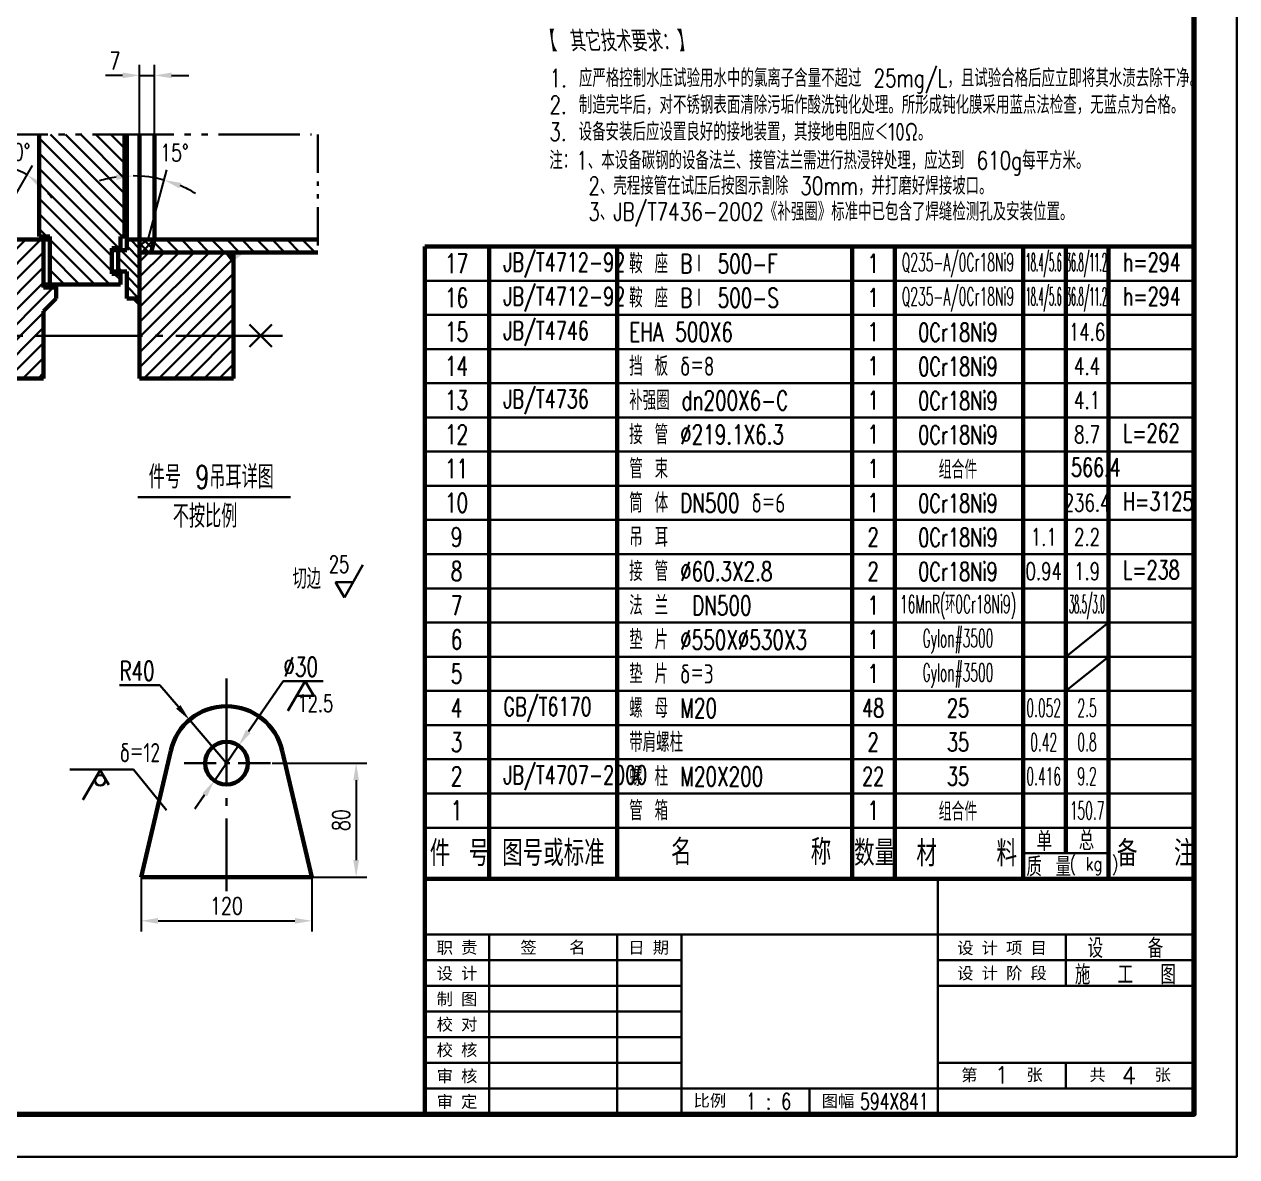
# Model space of a CAD drawing. Extents: x 0 to 25472, y -20 to 7186.
# Drawn here: x 3343 to 5046, y 0 to 1590 of the extents above; entities that cross this region are included whole.
import ezdxf
from ezdxf.enums import TextEntityAlignment as Align

# ---------------------------------------------------------------- set-up
doc = ezdxf.new("R2010")
doc.units = 0
doc.header["$LTSCALE"] = 60
doc.header["$MEASUREMENT"] = 0
doc.header["$PDMODE"] = 1
for name, pattern in [('JXX-L', [2.95, 1.9, -0.25, 0.15, -0.25, 0.15, -0.25]), ('JXX-S', [1.7, 0.9, -0.2, 0.1, -0.2, 0.1, -0.2]), ('ZXX-L', [3.28, 2.5, -0.3, 0.18, -0.3]), ('ZXX-S', [1.27, 0.75, -0.2, 0.12, -0.2])]:
    doc.linetypes.add(name, pattern=pattern)
doc.layers.get('Defpoints').update_dxf_attribs({"linetype": 'CONTINUOUS'})
for name, color, linetype, lineweight in [('A 粗实线', 1, 'CONTINUOUS', 60), ('B 细实线', 7, 'CONTINUOUS', 30), ('C 文 字', 2, 'CONTINUOUS', 30), ('D 短中心线', 3, 'ZXX-S', 30), ('E 长中心线', 3, 'ZXX-L', 30), ('H 短双点线', 3, 'JXX-S', 30), ('I 长双点线', 3, 'JXX-L', 30)]:
    doc.layers.add(name, color=color, linetype=linetype, lineweight=lineweight)
doc.styles.add('HZTXT', font='TXT.SHX', dxfattribs={"width": 0.75, "bigfont": 'HZTXT'})
doc.styles.add('标题中文', font='SimSun.ttf', dxfattribs={"width": 0.7})
doc.dimstyles.new('通用标注4.0', dxfattribs={"dimtxt": 4, "dimasz": 4, "dimexe": 2.5, "dimexo": 0, "dimgap": 1.5, "dimtad": 1, "dimdec": 0, "dimzin": 0, "dimdsep": 46, "dimtxsty": 'HZTXT', "dimcen": 0, "dimadec": 0, "dimazin": 0, "dimtfac": 0.375, "dimtdec": 0, "dimtmove": 2, "dimatfit": 3, "dimfxl": 0, "dimtzin": 0, "dimarcsym": 0})

# ---------------------------------------------------------------- blocks, each defined once
blk = doc.blocks.new('*D24')
at = {"layer": 'C 文 字', "color": 0, "lineweight": -2}
blk.add_line((3294.6, 1287.7), (3354.6, 1391.6), dxfattribs=at)
for start, end in [(103.124, 116.2481), (60, 90), (33.7519, 46.876)]:
    blk.add_arc((3294.6, 1287.7), 105, start, end, dxfattribs=at)
at = {"layer": 'C 文 字', "color": 0}
for points in [[(3270.3, 1393.9), (3271.2, 1385.9), (3294.6, 1392.7)], [(3364, 1361.1), (3368.7, 1367.5), (3347.1, 1378.6)]]:
    blk.add_solid(points, dxfattribs=at)
at = {"layer": 'Defpoints', "color": 0}
for p in [(3294.6, 1435.3), (3312.8, 1391.1), (3294.6, 1287.7), (3294.6, 1287.7), (3277.2, 1257.7)]:
    blk.add_point(p, dxfattribs=at)
at = {"layer": 'C 文 字', "color": 0, "insert": (3331.7, 1410.6), "char_height": 24, "attachment_point": 5, "style": 'HZTXT'}
blk.add_mtext('30°', dxfattribs=at)
blk = doc.blocks.new('*D27')
at = {"layer": 'C 文 字', "color": 0, "lineweight": -2}
for p, q in [((3505.2, 1435.3), (3505.2, 1533.2)), ((3526.2, 1435.3), (3526.2, 1533.2)), ((3481.2, 1518.2), (3457.2, 1518.2)), ((3505.2, 1518.2), (3526.2, 1518.2)), ((3550.2, 1518.2), (3574.2, 1518.2))]:
    blk.add_line(p, q, dxfattribs=at)
at = {"layer": 'C 文 字', "color": 0}
for points in [[(3481.2, 1522.2), (3481.2, 1514.2), (3505.2, 1518.2)], [(3550.2, 1522.2), (3550.2, 1514.2), (3526.2, 1518.2)]]:
    blk.add_solid(points, dxfattribs=at)
at = {"layer": 'Defpoints', "color": 0}
for p in [(3526.2, 1518.2), (3505.2, 1435.3), (3526.2, 1435.3)]:
    blk.add_point(p, dxfattribs=at)
at = {"layer": 'C 文 字', "color": 0, "insert": (3470.5, 1538.7), "char_height": 24, "attachment_point": 5, "style": 'HZTXT'}
blk.add_mtext('7', dxfattribs=at)
blk = doc.blocks.new('*D28')
at = {"layer": 'C 文 字', "color": 0, "lineweight": -2}
blk.add_line((3517.2, 1287.7), (3543.5, 1385.8), dxfattribs=at)
for start, end in [(98.2069, 106.4138), (75, 90), (58.5862, 66.7931)]:
    blk.add_arc((3496.2, 1209.3), 167.7, start, end, dxfattribs=at)
at = {"layer": 'C 文 字', "color": 0}
for points in [[(3472, 1379.3), (3472.6, 1371.3), (3496.2, 1377)], [(3561, 1359.6), (3563.6, 1367.2), (3539.6, 1371.3)]]:
    blk.add_solid(points, dxfattribs=at)
at = {"layer": 'Defpoints', "color": 0}
for p in [(3496.2, 1435.3), (3510.9, 1376.3), (3517.2, 1287.7), (3512.4, 1269.7), (3496.2, 1092.7)]:
    blk.add_point(p, dxfattribs=at)
at = {"layer": 'C 文 字', "color": 0, "insert": (3554, 1409.7), "char_height": 24, "attachment_point": 5, "style": 'HZTXT'}
blk.add_mtext('15°', dxfattribs=at)
blk = doc.blocks.new('*D110')
at = {"layer": 'C 文 字', "color": 0, "lineweight": -2}
for p, q in [((3507.2, 392.6), (3507.2, 316.2)), ((3747.2, 392.6), (3747.2, 316.2)), ((3531.2, 331.2), (3723.2, 331.2))]:
    blk.add_line(p, q, dxfattribs=at)
at = {"layer": 'C 文 字', "color": 0}
for points in [[(3531.2, 335.2), (3531.2, 327.2), (3507.2, 331.2)], [(3723.2, 335.2), (3723.2, 327.2), (3747.2, 331.2)]]:
    blk.add_solid(points, dxfattribs=at)
at = {"layer": 'Defpoints', "color": 0}
for p in [(3507.2, 392.6), (3747.2, 392.6), (3747.2, 331.2)]:
    blk.add_point(p, dxfattribs=at)
at = {"layer": 'C 文 字', "color": 0, "insert": (3627.2, 352.2), "char_height": 24, "attachment_point": 5, "style": 'HZTXT'}
blk.add_mtext('120', dxfattribs=at)
blk = doc.blocks.new('*D111')
at = {"layer": 'C 文 字', "color": 0, "lineweight": -2}
for p, q in [((3691.5, 552.6), (3824.3, 552.6)), ((3809.3, 528.6), (3809.3, 416.6)), ((3747.2, 392.6), (3824.3, 392.6))]:
    blk.add_line(p, q, dxfattribs=at)
at = {"layer": 'C 文 字', "color": 0}
for points in [[(3805.3, 528.6), (3813.3, 528.6), (3809.3, 552.6)], [(3805.3, 416.6), (3813.3, 416.6), (3809.3, 392.6)]]:
    blk.add_solid(points, dxfattribs=at)
at = {"layer": 'Defpoints', "color": 0}
for p in [(3691.5, 552.6), (3747.2, 392.6), (3809.3, 392.6)]:
    blk.add_point(p, dxfattribs=at)
at = {"layer": 'C 文 字', "color": 0, "insert": (3788.3, 472.6), "char_height": 24, "attachment_point": 5, "rotation": 90, "style": 'HZTXT'}
blk.add_mtext('80', dxfattribs=at)

msp = doc.modelspace()

# ---------------------------------------------------------------- hatches: boundary and pattern name
at = {"layer": 'B 细实线'}
h = msp.add_hatch(dxfattribs=at)
h.set_pattern_fill('ANSI31', color=256, scale=120, angle=90, style=0)
h.paths.add_polyline_path([(3484.2, 1435.3), (3364.2, 1435.3), (3364.2, 1292.2), (3379.2, 1292.2), (3379.2, 1224.7), (3478.2, 1224.7), (3478.2, 1239.7), (3466.2, 1239.7), (3466.2, 1275.7), (3478.2, 1275.7), (3478.2, 1292.2), (3484.2, 1292.2)])
h = msp.add_hatch(dxfattribs=at)
h.set_pattern_fill('ANSI31', color=256, scale=120, style=0)
h.paths.add_polyline_path([(3388.2, 1205.2), (3388.2, 1220.2), (3370.2, 1220.2), (3370.2, 1287.7), (3294.6, 1287.7), (3277.2, 1257.7), (3247.2, 1257.7), (3238.2, 1245.7), (3238.2, 1152.7), (3370.2, 1152.7), (3370.2, 1187.2)])
h.paths.add_polyline_path([(3370.2, 1152.7), (3238.2, 1152.7), (3238.2, 1092.7), (3370.2, 1092.7)])
h.paths.add_polyline_path([(3637.2, 1152.7), (3505.2, 1152.7), (3505.2, 1092.7), (3637.2, 1092.7)])
h.paths.add_polyline_path([(3637.2, 1257.7), (3628.2, 1269.7), (3505.2, 1269.7), (3505.2, 1152.7), (3637.2, 1152.7)])
h = msp.add_hatch(dxfattribs=at)
h.set_pattern_fill('ANSI31', color=256, scale=80, angle=90, style=0)
h.paths.add_polyline_path([(3505.2, 1287.7), (3487.2, 1287.7), (3487.2, 1272.7), (3475.2, 1272.7), (3475.2, 1242.7), (3487.2, 1242.7), (3487.2, 1205.2), (3505.2, 1205.2)])
h = msp.add_hatch(dxfattribs=at)
h.set_pattern_fill('ANSI37', color=256, scale=60, style=0)
h.set_pattern_definition([(45, (384.045, 691.578), (-5.3033, 5.3033), []), (135, (384.045, 691.578), (-5.3033, -5.3033), [])])
h.paths.add_polyline_path([(3505.2, 1287.7), (3505.2, 1269.7), (3521.4, 1269.7), (3526.2, 1287.7)])
h = msp.add_hatch(dxfattribs=at)
h.set_pattern_fill('ANSI31', color=256, scale=120, angle=90, style=0)
h.set_pattern_definition([(135, (384.045, 691.578), (-10.6066, -10.6066), [])])
h.paths.add_polyline_path([(3755.4, 1269.7), (3755.4, 1287.7), (3526.2, 1287.7), (3521.4, 1269.7)])

# ---------------------------------------------------------------- linework, layer by layer
at = {"layer": 'A 粗实线'}
for p, q in [((3364.2, 1292.2), (3364.2, 1435.3)), ((3484.2, 1292.2), (3484.2, 1435.3)), ((3487.2, 1435.3), (3487.2, 1272.7)), ((3505.2, 1435.3), (3505.2, 1092.7)), ((3526.2, 1435.3), (3526.2, 1287.7)), ((3085.2, 1287.7), (3379.2, 1287.7)), ((3364.2, 1292.2), (3379.2, 1292.2)), ((3370.2, 1224.7), (3370.2, 1292.2)), ((3370.2, 1220.2), (3370.2, 1292.2)), ((3379.2, 1224.7), (3379.2, 1292.2)), ((3484.2, 1292.2), (3478.2, 1292.2)), ((3478.2, 1272.7), (3478.2, 1292.2)), ((3487.2, 1287.7), (3755.4, 1287.7)), ((3521.4, 1269.7), (3526.2, 1287.7)), ((3906, 390), (3906, 1278)), ((3906, 1278), (4986, 1278)), ((3996, 390), (3996, 1278)), ((4176, 390), (4176, 1278)), ((4506, 390), (4506, 1278)), ((4566, 390), (4566, 1278)), ((4746, 390), (4746, 1278)), ((4806, 426), (4806, 1278)), ((4866, 390), (4866, 1278)), ((3466.2, 1239.7), (3466.2, 1275.7)), ((3466.2, 1275.7), (3478.2, 1275.7)), ((3466.2, 1272.7), (3487.2, 1272.7)), ((3475.2, 1242.7), (3475.2, 1272.7)), ((3505.2, 1269.7), (3755.4, 1269.7)), ((3628.2, 1269.7), (3637.2, 1257.7)), ((3637.2, 1092.7), (3637.2, 1269.7)), ((3466.2, 1242.7), (3487.2, 1242.7)), ((3466.2, 1239.7), (3478.2, 1239.7)), ((3478.2, 1224.7), (3478.2, 1242.7)), ((3487.2, 1242.7), (3487.2, 1205.2)), ((3370.2, 1224.7), (3478.2, 1224.7)), ((3388.2, 1220.2), (3370.2, 1220.2)), ((3388.2, 1205.2), (3388.2, 1224.7)), ((3388.2, 1205.2), (3370.2, 1187.2)), ((3487.2, 1205.2), (3505.2, 1205.2)), ((3370.2, 1092.7), (3370.2, 1187.2)), ((3370.2, 1092.7), (3238.2, 1092.7)), ((3505.2, 1092.7), (3637.2, 1092.7)), ((3507.2, 392.6), (3549.1, 570)), ((3747.2, 392.6), (3705.3, 570)), ((3507.2, 392.6), (3747.2, 392.6)), ((3906, 390), (4986, 390))]:
    msp.add_line(p, q, dxfattribs=at)
at = {"layer": 'A 粗实线', "color": 1}
msp.add_line((3906, 390), (3906, 60), dxfattribs=at)
at = {"layer": 'A 粗实线', "color": 5, "lineweight": 120}
msp.add_lwpolyline([(150, 60), (4986, 60), (4986, 3504), (150, 3504)], close=True, dxfattribs=at)
at = {"layer": 'A 粗实线'}
msp.add_circle((3627.2, 552.6), 30, dxfattribs=at)
msp.add_arc((3627.2, 552.6), 80, 12.5581, 167.4419, dxfattribs=at)
for points in [[(3628.2, 1269.7), (3637.2, 1257.7), (3653, 1269.7)], [(3505.2, 1205.2), (3493.2, 1205.2), (3505.2, 1193.2)]]:
    msp.add_solid(points, dxfattribs=at)
at = {"layer": 'B 细实线'}
for p, q in [((3906, 1230), (4986, 1230)), ((3906, 1182), (4986, 1182)), ((3691, 1137), (3659.7, 1168.3)), ((3659.7, 1137), (3691, 1168.3)), ((3906, 1134), (4986, 1134)), ((3906, 1086), (4986, 1086)), ((3906, 1038), (4986, 1038)), ((3906, 990), (4986, 990)), ((3906, 942), (4986, 942)), ((3502.8, 926.1), (3717.2, 926.1)), ((3906, 894), (4986, 894)), ((3906, 846), (4986, 846)), ((3792.9, 785.4), (3818.8, 830.9)), ((3780.2, 806.5), (3804.7, 806.6)), ((3792.9, 785.4), (3780.2, 806.5)), ((3906, 798), (4986, 798)), ((3906, 750), (4986, 750)), ((4806, 702), (4866, 750)), ((3906, 702), (4986, 702)), ((4806, 654), (4866, 702)), ((3906, 654), (4986, 654)), ((3906, 606), (4986, 606)), ((3906, 558), (4986, 558)), ((3496.7, 543.6), (3407.1, 543.6)), ((3542.9, 486.4), (3496.7, 543.6)), ((3906, 510), (4986, 510)), ((3906, 462), (4986, 462)), ((4746, 426), (4866, 426)), ((4626, 390), (4626, 60)), ((3906, 312), (4986, 312)), ((3996, 312), (3996, 60)), ((4176, 312), (4176, 60)), ((4266, 312), (4266, 60)), ((4806, 240), (4806, 312)), ((3906, 276), (4266, 276)), ((4626, 276), (4986, 276)), ((3906, 240), (4266, 240)), ((4626, 240), (4986, 240)), ((3906, 204), (4266, 204)), ((3906, 168), (4266, 168)), ((3906, 132), (4266, 132)), ((4626, 132), (4986, 132)), ((4806, 96), (4806, 132)), ((3906, 96), (4986, 96)), ((4446, 96), (4446, 60))]:
    msp.add_line(p, q, dxfattribs=at)
msp.add_lwpolyline([(0, 0), (5046, 0), (5046, 3564), (0, 3564)], close=True, dxfattribs=at)
for points in [[(3713.5, 626), (3737.6, 667.9), (3749.7, 647), (3725.5, 647)], [(3425.7, 501), (3449.9, 542.9), (3461.9, 522)]]:
    msp.add_lwpolyline(points, dxfattribs=at)
msp.add_circle((3449.9, 528.4), 7.25, dxfattribs=at)
at = {"layer": 'B 细实线', "color": 0, "linetype": 'ByBlock'}
for p in [(3586.1, 727.5), (3586.1, 657.7), (3747.3, 623.1), (3528.6, 525.1), (3598.5, 525.1)]:
    msp.add_point(p, dxfattribs=at)
at = {"layer": 'C 文 字'}
for p, q in [((3706.8, 667.9), (3657.9, 597)), ((3706.8, 667.9), (3763.2, 667.9)), ((3477.1, 662), (3533.5, 662)), ((3533.5, 662), (3559.6, 631.6)), ((3627.2, 552.6), (3575.2, 613.3)), ((3610.2, 527.9), (3644.2, 577.3)), ((3596.5, 508.1), (3582.9, 488.4))]:
    msp.add_line(p, q, dxfattribs=at)
for points in [[(3562.6, 634.2), (3556.5, 629), (3575.2, 613.3)], [(3654.6, 599.3), (3661.2, 594.7), (3644.2, 577.3)], [(3593.2, 510.4), (3599.8, 505.9), (3610.2, 527.9)]]:
    msp.add_solid(points, dxfattribs=at)
at = {"layer": 'D 短中心线'}
msp.add_line((3567.6, 552.6), (3691.5, 552.6), dxfattribs=at)
at = {"layer": 'E 长中心线'}
for p, q in [((3705.9, 1152.7), (3175, 1152.7)), ((3627.2, 671.6), (3627.2, 372.8))]:
    msp.add_line(p, q, dxfattribs=at)
at = {"layer": 'H 短双点线'}
msp.add_line((3755.4, 1435.3), (3755.4, 1269.7), dxfattribs=at)
at = {"layer": 'I 长双点线'}
msp.add_line((3085.2, 1435.3), (3746.4, 1435.3), dxfattribs=at)

# ---------------------------------------------------------------- texts
at = {"layer": 'C 文 字', "style": 'HZTXT', "oblique": 352, "width": 0.75}
msp.add_text('【 其它技术要求：】', height=28.8, dxfattribs=at).set_placement((4178, 1567.9), align=Align.MIDDLE)
at = {"layer": 'C 文 字', "style": 'HZTXT'}
for s, height, width, p in [('1. 应严格控制水压试验用水中的氯离子含量不超过 25mg/L，且试验合格后应立即将其水渍去除干净。', 25.2, 0.75, (4081, 1501.8)), ('2. 制造完毕后，对不锈钢表面清除污垢作酸洗钝化处理。所形成钝化膜采用蓝点法检查，无蓝点为合格。', 25.2, 0.75, (4080.8, 1464.2)), ('3. 设备安装后应设置良好的接地装置，其接地电阻应＜10Ω。', 25.2, 0.75, (4080.6, 1426.4)), ('注：1、本设备碳钢的设备法兰、接管法兰需进行热浸锌处理，应达到 610g每平方米。', 25.2, 0.75, (4080.6, 1386.3)), ('   2、壳程接管在试压后按图示割除 30mm，并打磨好焊接坡口。', 25.2, 0.75, (4080.5, 1350.6)), ('   3、JB/T7436-2002《补强圈》标准中已包含了焊缝检测孔及安装位置。', 25.2, 0.75, (4080.5, 1314.3)), ('总', 27, 0.8, (4824.2, 430.2)), ('件 号', 36, 0.8, (3912.7, 408)), ('图号或标准', 36, 0.8, (4014.4, 408.3)), ('名      称', 36, 0.8, (4251.5, 409.7)), ('数量', 36, 0.8, (4508.6, 408.3)), ('材   料', 36, 0.8, (4596.1, 407.6)), ('单', 27, 0.8, (4765, 429.4)), ('备  注', 36, 0.8, (4877.8, 407.9)), ('质 量', 27, 0.8, (4750.7, 393.6)), ('( kg )', 18.93, 0.8, (4811.1, 401.8))]:
    msp.add_text(s, height=height, dxfattribs=dict(at, width=width)).set_placement(p)
for s, height, width, p in [('17', 27, 0.7, (3950.3, 1254.1)), ('1', 25.8, 0.7, (4535.4, 1254.1)), ('Q235-A/0Cr18Ni9', 25.2, 0.5, (4654.5, 1254.1)), ('18.4/5.6', 25.2, 0.33, (4774.9, 1254.1)), ('36.8/11.2', 25.2, 0.33, (4834.9, 1254.1)), ('16', 27, 0.7, (3950.3, 1206.1)), ('1', 25.8, 0.7, (4535.4, 1206.1)), ('Q235-A/0Cr18Ni9', 25.2, 0.5, (4654.5, 1206.1)), ('18.4/5.6', 25.2, 0.33, (4774.9, 1206.1)), ('36.8/11.2', 25.2, 0.33, (4834.9, 1206.1)), ('15', 27, 0.7, (3950.3, 1158.1)), ('1', 25.8, 0.7, (4535.4, 1158.1)), ('0Cr18Ni9', 25.8, 0.7, (4654.5, 1158.1)), ('14.6', 24.3, 0.7, (4835.8, 1158.1)), ('14', 27, 0.7, (3950.3, 1110.1)), ('1', 25.8, 0.7, (4535.4, 1110.1)), ('0Cr18Ni9', 25.8, 0.7, (4654.5, 1110.1)), ('4.4', 24.3, 0.7, (4835.8, 1110.1)), ('13', 27, 0.7, (3950.3, 1062.1)), ('1', 25.8, 0.7, (4535.4, 1062.1)), ('0Cr18Ni9', 25.8, 0.7, (4654.5, 1062.1)), ('4.1', 24.3, 0.7, (4835.8, 1062.1)), ('12', 27, 0.7, (3950.3, 1014.1)), ('1', 25.8, 0.7, (4535.4, 1014.1)), ('0Cr18Ni9', 25.8, 0.7, (4654.5, 1014.1)), ('8.7', 24.3, 0.7, (4835.8, 1014.1)), ('11', 27, 0.7, (3950.3, 966.1)), ('1', 25.8, 0.7, (4535.4, 966.1)), ('组合件', 25.8, 0.7, (4654.5, 966.1)), ('10', 27, 0.7, (3950.3, 918.1)), ('1', 25.8, 0.7, (4535.4, 918.1)), ('0Cr18Ni9', 25.8, 0.7, (4654.5, 918.1)), ('236.4', 24.3, 0.7, (4835.8, 918.1)), ('9', 27, 0.7, (3950.3, 870.1)), ('2', 25.8, 0.7, (4535.4, 870.1)), ('0Cr18Ni9', 25.8, 0.7, (4654.5, 870.1)), ('1.1', 24.3, 0.7, (4774.9, 870.1)), ('2.2', 24.3, 0.7, (4835.8, 870.1)), ('8', 27, 0.7, (3950.3, 822.1)), ('2', 25.8, 0.7, (4535.4, 822.1)), ('0Cr18Ni9', 25.8, 0.7, (4654.5, 822.1)), ('0.94', 24.3, 0.7, (4774.9, 822.1)), ('1.9', 24.3, 0.7, (4835.8, 822.1)), ('7', 27, 0.7, (3950.3, 774.1)), ('1', 25.8, 0.7, (4535.4, 774.1)), ('16MnR(环0Cr18Ni9)', 25.2, 0.5, (4654.5, 774.1)), ('38.5/3.0', 25.2, 0.33, (4835.8, 774.1)), ('6', 27, 0.7, (3950.3, 726.1)), ('1', 25.8, 0.7, (4535.4, 726.1)), ('Gylon#3500', 25.2, 0.5, (4654.5, 726.1)), ('%%c30', 27, 0.7, (3731.4, 687.9)), ('R40', 27, 0.7, (3501.6, 682.1)), ('5', 27, 0.7, (3950.3, 678.1)), ('1', 25.8, 0.7, (4535.4, 678.1)), ('Gylon#3500', 25.2, 0.5, (4654.5, 678.1)), ('4', 27, 0.7, (3950.3, 630.1)), ('48', 25.8, 0.7, (4535.4, 630.1)), ('25', 25.8, 0.7, (4654.5, 630.1)), ('0.052', 25.2, 0.5, (4774.9, 630.1)), ('2.5', 25.2, 0.5, (4835.8, 630.1)), ('3', 27, 0.7, (3950.3, 582.1)), ('2', 25.8, 0.7, (4535.4, 582.1)), ('35', 25.8, 0.7, (4654.5, 582.1)), ('0.42', 25.2, 0.5, (4774.9, 582.1)), ('0.8', 25.2, 0.5, (4835.8, 582.1)), ('2', 27, 0.7, (3950.3, 534.1)), ('22', 25.8, 0.7, (4535.4, 534.1)), ('35', 25.8, 0.7, (4654.5, 534.1)), ('0.416', 25.2, 0.5, (4774.9, 534.1)), ('9.2', 25.2, 0.5, (4835.8, 534.1)), ('1', 27, 0.7, (3950.3, 486.1)), ('1', 25.8, 0.7, (4535.4, 486.1)), ('组合件', 25.8, 0.7, (4654.5, 486.1)), ('150.7', 25.2, 0.5, (4835.8, 486.1)), ('设   备', 27, 0.8, (4889.6, 294.1)), ('施  工  图', 27, 0.8, (4889.6, 257)), ('1 : 6', 22.95, 0.7, (4388.6, 77.9)), ('594X841', 22.95, 0.7, (4565.2, 77.7))]:
    msp.add_text(s, height=height, dxfattribs=dict(at, width=width)).set_placement(p, align=Align.MIDDLE)
at = {"layer": 'C 文 字', "style": 'HZTXT', "width": 0.7}
for s, height, p in [('JB/T4712-92', 25.8, (4016.1, 1256)), ('鞍 座 BⅠ 500-F', 27, (4192.8, 1253.9)), ('h=294', 25.8, (4886.1, 1256)), ('JB/T4712-92', 25.8, (4016.1, 1208)), ('鞍 座 BⅠ 500-S', 27, (4192.8, 1205.9)), ('h=294', 25.8, (4886.1, 1208)), ('JB/T4746', 25.8, (4016.1, 1160)), ('EHA 500X6', 27, (4192.8, 1157.9)), ('挡 板 δ＝8', 27, (4192.8, 1109.9)), ('JB/T4736', 25.8, (4016.1, 1064)), ('补强圈 dn200X6-C', 27, (4192.8, 1061.9)), ('接 管 %%c219.1X6.3', 27, (4192.8, 1013.9)), ('L=262', 25.8, (4886.1, 1016)), ('件号 9吊耳详图', 32.39, (3518, 954.4)), ('管 束', 27, (4192.8, 965.9)), ('566.4', 25.8, (4813.2, 968)), ('筒 体 DN500 δ＝6', 27, (4192.8, 917.9)), ('H=3125', 25.8, (4886.1, 920)), ('不按比例', 32.39, (3551.8, 899.3)), ('吊 耳', 27, (4192.8, 869.9)), ('接 管 %%c60.3X2.8', 27, (4192.8, 821.9)), ('L=238', 25.8, (4886.1, 824)), ('切边', 28.38, (3720.1, 811.5)), ('法 兰  DN500', 27, (4192.8, 773.9)), ('垫 片 %%c550X%%c530X3', 27, (4192.8, 725.9)), ('垫 片 δ＝3', 27, (4192.8, 677.9)), ('GB/T6170', 25.8, (4016.1, 632)), ('螺 母 M20', 27, (4192.8, 629.9)), ('带肩螺柱', 27, (4192.8, 581.9)), ('         δ＝12', 27, (3312.5, 567.4)), ('JB/T4707-2000', 25.8, (4016.1, 536)), ('螺 柱 M20X200', 27, (4192.8, 533.9)), ('管 箱', 27, (4192.8, 485.9))]:
    msp.add_text(s, height=height, dxfattribs=at).set_placement(p, align=Align.MIDDLE_LEFT)
msp.add_text('25', height=24, dxfattribs=at).set_placement((3799.7, 812.7), align=Align.BOTTOM_RIGHT)
msp.add_text('12.5', height=24, dxfattribs=at).set_placement((3726.8, 648.6), align=Align.TOP_LEFT)
at = {"layer": 'C 文 字', "style": '标题中文', "oblique": 0.5}
msp.add_text('职 责', height=16.8, rotation=0.0959, dxfattribs=at).set_placement((3950.9, 293.7), align=Align.MIDDLE_CENTER)
for s, p in [('签    名', (4085.6, 294.3)), ('日 期', (4220, 293.9)), ('设 计 项 目', (4716.2, 293.5)), ('设 计', (3950.9, 257.7)), ('设 计 阶 段', (4716.2, 258.1)), ('制 图', (3950.9, 221.7)), ('校 对', (3950.9, 186.3)), ('校 核', (3950.9, 150.3)), ('审 核', (3950.9, 113.7)), ('第      张', (4716.2, 115.3)), ('共      张', (4896.2, 115.3)), ('审 定', (3950.9, 77.7)), ('比例', (4306, 79.2)), ('图幅', (4486, 78.7))]:
    msp.add_text(s, height=16.8, rotation=0.0959, dxfattribs=at).set_placement(p, align=Align.MIDDLE)
at = {"layer": 'C 文 字', "style": 'HZTXT'}
for s, p in [('1', (4716.2, 114.7)), ('4', (4894.8, 114))]:
    msp.add_text(s, height=24, dxfattribs=at).set_placement(p, align=Align.MIDDLE)

# ---------------------------------------------------------------- dimensions: what is measured, and where the dimension line sits
at = {"layer": 'C 文 字'}
dim = msp.add_linear_dim(base=(3526.2, 1518.2), p1=(3505.2, 1435.3), p2=(3526.2, 1435.3), text='7', dimstyle='通用标注4.0', override={"dimscale": 6, "dimtmove": 1}, dxfattribs=at)
dim.commit()
dim.dimension.update_dxf_attribs({"geometry": '*D27', "text_midpoint": (3470.5, 1517.7), "dimtype": 160})
for base, line1, line2, picture, middle in [((3312.8, 1391.1), ((3294.6, 1287.7), (3294.6, 1435.3)), ((3277.2, 1257.7), (3294.6, 1287.7)), '*D24', (3331.7, 1410.6)), ((3510.9, 1376.3), ((3512.4, 1269.7), (3517.2, 1287.7)), ((3496.2, 1435.3), (3496.2, 1092.7)), '*D28', (3554, 1409.7))]:
    dim = msp.add_angular_dim_2l(base=base, line1=line1, line2=line2, dimstyle='通用标注4.0', override={"dimscale": 6, "dimtmove": 1}, dxfattribs=at)
    dim.commit()
    dim.dimension.update_dxf_attribs({"geometry": picture, "text_midpoint": middle, "dimtype": 162})
dim = msp.add_linear_dim(base=(3809.3, 392.6), p1=(3691.5, 552.6), p2=(3747.2, 392.6), angle=90, text='80', dimstyle='通用标注4.0', override={"dimscale": 6}, dxfattribs=at)
dim.commit()
dim.dimension.update_dxf_attribs({"geometry": '*D111', "text_midpoint": (3788.3, 472.6)})
dim = msp.add_linear_dim(base=(3747.2, 331.2), p1=(3507.2, 392.6), p2=(3747.2, 392.6), text='120', dimstyle='通用标注4.0', override={"dimscale": 6}, dxfattribs=at)
dim.commit()
dim.dimension.update_dxf_attribs({"geometry": '*D110', "text_midpoint": (3627.2, 352.2)})

doc.saveas('drawing.dxf')
